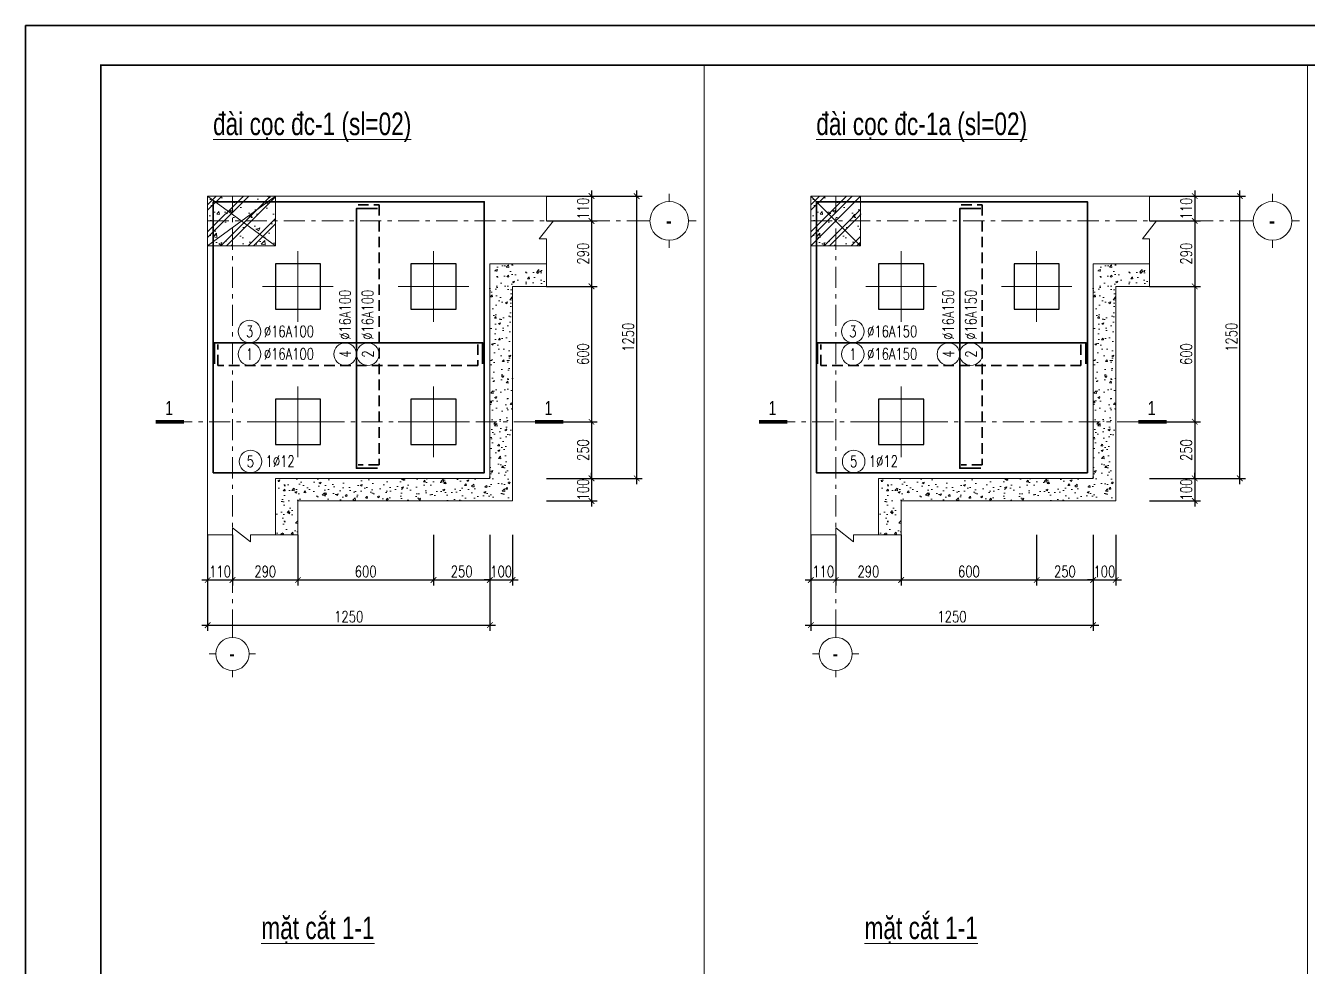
# Model space of a CAD drawing. Extents: x -2098986 to 943, y -1296280 to 73591.
# Drawn here: x -1671830 to -1649126, y -1073019 to -1056355 of the extents above; entities that cross this region are included whole.
import ezdxf
from ezdxf.enums import TextEntityAlignment as Align

# ---------------------------------------------------------------- set-up
doc = ezdxf.new("R2010")
doc.units = 0
doc.header["$LTSCALE"] = 150
doc.header["$PDMODE"] = 35
for name, pattern in [('_Tim', [9, 5, -1.5, 1, -1.5]), ('HIDDEN', [0.375, 0.25, -0.125]), ('HIDDEN2', [4.7625, 3.175, -1.5875])]:
    doc.linetypes.add(name, pattern=pattern)
doc.layers.get('0').update_dxf_attribs({"lineweight": 18})
doc.layers.get('Defpoints').update_dxf_attribs({"lineweight": 18})
for name, color, linetype, lineweight in [('05.Text', 253, 'Continuous', 18), ('11.Khung bo', 32, 'Continuous', 50), ('12.Khung', 36, 'Continuous', 25), ('LS-CAT', 30, 'Continuous', 20), ('LS-DIM', 251, 'Continuous', 13), ('LS-HATCH', 147, 'Continuous', 9), ('LS-TEXT', 60, 'Continuous', 20), ('LS-THAY', 7, 'Continuous', 20), ('LS-THEP', 3, 'Continuous', 35), ('LS-TRUC', 108, '_Tim', 9)]:
    doc.layers.add(name, color=color, linetype=linetype, lineweight=lineweight)
doc.layers.add('DIM', color=1, linetype='Continuous')
doc.layers.add('LS-COC', color=11, linetype='Continuous')
doc.layers.add('Tpl_Bound', color=1, linetype='Continuous', plot=False)
doc.styles.add('KCVN-LEADER', font='vnromadi.shx', dxfattribs={"width": 0.7, "height": 4})
doc.styles.add('vnsimpli', font='vnsimli.shx', dxfattribs={"width": 0.75})
doc.dimstyles.new('D25', dxfattribs={"dimscale": 0, "dimtxt": 200, "dimasz": 100, "dimexe": 100, "dimexo": 0, "dimgap": 50, "dimtad": 1, "dimdec": 0, "dimlfac": 0.25, "dimdsep": 46, "dimtxsty": 'vnsimpli', "dimblk1": 'ARCHTICK', "dimblk2": 'ARCHTICK', "dimsah": 1, "dimcen": 0, "dimdle": 100, "dimclrd": 256, "dimclre": 256, "dimclrt": 60, "dimadec": 0, "dimazin": 0, "dimtfac": 0.004, "dimtdec": 0, "dimtix": 1, "dimtmove": 2, "dimatfit": 3, "dimldrblk": 'ARCHTICK', "dimfxl": 1, "dimtolj": 1, "dimarcsym": 0})

# ---------------------------------------------------------------- blocks, each defined once
blk = doc.blocks.new('100')
at = {"layer": '11.Khung bo', "const_width": 26.7}
blk.add_lwpolyline([(1860913, -945240), (1860913, -916940), (1896063, -916940), (1896063, -945240)], close=True, dxfattribs=at)
blk.add_lwpolyline([(1860913, -945240), (1860913, -916940), (1896063, -916940), (1896063, -945240)], close=True, dxfattribs=at)
blk.add_lwpolyline([(1860913, -945240), (1860913, -916940), (1896063, -916940), (1896063, -945240)], close=True, dxfattribs=at)
at = {"layer": '12.Khung'}
blk.add_lwpolyline([(1901579, -945940), (1901579, -916240), (1859580, -916240), (1859580, -945940)], close=True, dxfattribs=at)
blk.add_lwpolyline([(1901579, -945940), (1901579, -916240), (1859580, -916240), (1859580, -945940)], close=True, dxfattribs=at)
blk.add_lwpolyline([(1901579, -945940), (1901579, -916240), (1859580, -916240), (1859580, -945940)], close=True, dxfattribs=at)
blk = doc.blocks.new('A$C287A59E2')
at = {"layer": 'LS-COC', "linetype": 'HIDDEN2', "ltscale": 0.04}
blk.add_lwpolyline([(0.75, 3.417), (3.417, 3.417), (3.417, 0.75), (0.75, 0.75)], close=True, dxfattribs=at)
at = {"layer": 'LS-TRUC', "linetype": '_Tim', "ltscale": 200}
for p, q in [((2.083, 0), (2.083, 4.167)), ((0, 2.083), (4.167, 2.083))]:
    blk.add_line(p, q, dxfattribs=at)
blk = doc.blocks.new('A$C0F04115F')
at = {"layer": 'LS-THAY'}
for p, q in [((-380, 380), (-380, 530)), ((-760, 0), (-910, 0)), ((0, 0), (150, 0)), ((-380, -380), (-380, -530))]:
    blk.add_line(p, q, dxfattribs=at)
blk.add_circle((-380, 0), 380, dxfattribs=at)
blk = doc.blocks.new('_ArchTick')
at = {"layer": 'DIM', "color": 0, "const_width": 0.15}
blk.add_lwpolyline([(-0.5, -0.5), (0.5, 0.5)], dxfattribs=at)
blk = doc.blocks.new('*D932')
at = {"layer": 'Defpoints', "color": 0, "transparency": 16777216}
for p in [(-1668606, -1065376), (-1668166, -1065376), (-1668166, -1066175)]:
    blk.add_point(p, dxfattribs=at)
at = {"layer": 'LS-DIM', "lineweight": -2, "transparency": 16777216}
for p, q in [((-1668606, -1065376), (-1668606, -1066275)), ((-1668166, -1065376), (-1668166, -1066275)), ((-1668706, -1066175), (-1668066, -1066175))]:
    blk.add_line(p, q, dxfattribs=at)
at = {"layer": 'LS-DIM', "lineweight": -2, "transparency": 16777216, "xscale": 100, "yscale": 100, "zscale": 100, "rotation": 180}
blk.add_blockref('_ArchTick', (-1668606, -1066175), dxfattribs=at)
at = {"layer": 'LS-DIM', "lineweight": -2, "transparency": 16777216, "xscale": 100, "yscale": 100, "zscale": 100}
blk.add_blockref('_ArchTick', (-1668166, -1066175), dxfattribs=at)
at = {"layer": 'LS-DIM', "color": 60, "transparency": 16777216, "insert": (-1668386, -1066025), "char_height": 200, "attachment_point": 5, "style": 'vnsimpli'}
blk.add_mtext('\\A1;110', dxfattribs=at)
blk = doc.blocks.new('*D933')
at = {"layer": 'Defpoints', "color": 0, "transparency": 16777216}
for p in [(-1668166, -1065376), (-1667006, -1065376), (-1667006, -1066175)]:
    blk.add_point(p, dxfattribs=at)
at = {"layer": 'LS-DIM', "lineweight": -2, "transparency": 16777216}
for p, q in [((-1668166, -1065376), (-1668166, -1066275)), ((-1667006, -1065376), (-1667006, -1066275)), ((-1668266, -1066175), (-1666906, -1066175))]:
    blk.add_line(p, q, dxfattribs=at)
at = {"layer": 'LS-DIM', "lineweight": -2, "transparency": 16777216, "xscale": 100, "yscale": 100, "zscale": 100, "rotation": 180}
blk.add_blockref('_ArchTick', (-1668166, -1066175), dxfattribs=at)
at = {"layer": 'LS-DIM', "lineweight": -2, "transparency": 16777216, "xscale": 100, "yscale": 100, "zscale": 100}
blk.add_blockref('_ArchTick', (-1667006, -1066175), dxfattribs=at)
at = {"layer": 'LS-DIM', "color": 60, "transparency": 16777216, "insert": (-1667586, -1066025), "char_height": 200, "attachment_point": 5, "style": 'vnsimpli'}
blk.add_mtext('\\A1;290', dxfattribs=at)
blk = doc.blocks.new('*D934')
at = {"layer": 'Defpoints', "color": 0, "transparency": 16777216}
for p in [(-1667006, -1065376), (-1664606, -1065376), (-1664606, -1066175)]:
    blk.add_point(p, dxfattribs=at)
at = {"layer": 'LS-DIM', "lineweight": -2, "transparency": 16777216}
for p, q in [((-1667006, -1065376), (-1667006, -1066275)), ((-1664606, -1065376), (-1664606, -1066275)), ((-1667106, -1066175), (-1664506, -1066175))]:
    blk.add_line(p, q, dxfattribs=at)
at = {"layer": 'LS-DIM', "lineweight": -2, "transparency": 16777216, "xscale": 100, "yscale": 100, "zscale": 100, "rotation": 180}
blk.add_blockref('_ArchTick', (-1667006, -1066175), dxfattribs=at)
at = {"layer": 'LS-DIM', "lineweight": -2, "transparency": 16777216, "xscale": 100, "yscale": 100, "zscale": 100}
blk.add_blockref('_ArchTick', (-1664606, -1066175), dxfattribs=at)
at = {"layer": 'LS-DIM', "color": 60, "transparency": 16777216, "insert": (-1665806, -1066025), "char_height": 200, "attachment_point": 5, "style": 'vnsimpli'}
blk.add_mtext('\\A1;600', dxfattribs=at)
blk = doc.blocks.new('*D935')
at = {"layer": 'Defpoints', "color": 0, "transparency": 16777216}
for p in [(-1664606, -1065376), (-1663606, -1065376), (-1663606, -1066175)]:
    blk.add_point(p, dxfattribs=at)
at = {"layer": 'LS-DIM', "lineweight": -2, "transparency": 16777216}
for p, q in [((-1664606, -1065376), (-1664606, -1066275)), ((-1663606, -1065376), (-1663606, -1066275)), ((-1664706, -1066175), (-1663506, -1066175))]:
    blk.add_line(p, q, dxfattribs=at)
at = {"layer": 'LS-DIM', "lineweight": -2, "transparency": 16777216, "xscale": 100, "yscale": 100, "zscale": 100, "rotation": 180}
blk.add_blockref('_ArchTick', (-1664606, -1066175), dxfattribs=at)
at = {"layer": 'LS-DIM', "lineweight": -2, "transparency": 16777216, "xscale": 100, "yscale": 100, "zscale": 100}
blk.add_blockref('_ArchTick', (-1663606, -1066175), dxfattribs=at)
at = {"layer": 'LS-DIM', "color": 60, "transparency": 16777216, "insert": (-1664106, -1066025), "char_height": 200, "attachment_point": 5, "style": 'vnsimpli'}
blk.add_mtext('\\A1;250', dxfattribs=at)
blk = doc.blocks.new('*D936')
at = {"layer": 'Defpoints', "color": 0, "transparency": 16777216}
for p in [(-1663606, -1065376), (-1663206, -1065376), (-1663206, -1066175)]:
    blk.add_point(p, dxfattribs=at)
at = {"layer": 'LS-DIM', "lineweight": -2, "transparency": 16777216}
for p, q in [((-1663606, -1065376), (-1663606, -1066275)), ((-1663206, -1065376), (-1663206, -1066275)), ((-1663606, -1066175), (-1663706, -1066175)), ((-1663606, -1066175), (-1663206, -1066175)), ((-1663206, -1066175), (-1663106, -1066175))]:
    blk.add_line(p, q, dxfattribs=at)
at = {"layer": 'LS-DIM', "lineweight": -2, "transparency": 16777216, "xscale": 100, "yscale": 100, "zscale": 100}
blk.add_blockref('_ArchTick', (-1663606, -1066175), dxfattribs=at)
at = {"layer": 'LS-DIM', "lineweight": -2, "transparency": 16777216, "xscale": 100, "yscale": 100, "zscale": 100, "rotation": 180}
blk.add_blockref('_ArchTick', (-1663206, -1066175), dxfattribs=at)
at = {"layer": 'LS-DIM', "color": 60, "transparency": 16777216, "insert": (-1663406, -1066025), "char_height": 200, "attachment_point": 5, "style": 'vnsimpli'}
blk.add_mtext('\\A1;100', dxfattribs=at)
blk = doc.blocks.new('*D937')
at = {"layer": 'Defpoints', "color": 0, "transparency": 16777216}
for p in [(-1668606, -1065376), (-1663606, -1065376), (-1663606, -1066975)]:
    blk.add_point(p, dxfattribs=at)
at = {"layer": 'LS-DIM', "lineweight": -2, "transparency": 16777216}
for p, q in [((-1668606, -1065376), (-1668606, -1067075)), ((-1663606, -1065376), (-1663606, -1067075)), ((-1668706, -1066975), (-1663506, -1066975))]:
    blk.add_line(p, q, dxfattribs=at)
at = {"layer": 'LS-DIM', "lineweight": -2, "transparency": 16777216, "xscale": 100, "yscale": 100, "zscale": 100, "rotation": 180}
blk.add_blockref('_ArchTick', (-1668606, -1066975), dxfattribs=at)
at = {"layer": 'LS-DIM', "lineweight": -2, "transparency": 16777216, "xscale": 100, "yscale": 100, "zscale": 100}
blk.add_blockref('_ArchTick', (-1663606, -1066975), dxfattribs=at)
at = {"layer": 'LS-DIM', "color": 60, "transparency": 16777216, "insert": (-1666106, -1066825), "char_height": 200, "attachment_point": 5, "style": 'vnsimpli'}
blk.add_mtext('\\A1;1250', dxfattribs=at)
blk = doc.blocks.new('*D938')
at = {"layer": 'Defpoints', "color": 0, "transparency": 16777216}
for p in [(-1662606, -1059375), (-1662606, -1059815), (-1661806, -1059815)]:
    blk.add_point(p, dxfattribs=at)
at = {"layer": 'LS-DIM', "lineweight": -2, "transparency": 16777216}
for p, q in [((-1661806, -1059275), (-1661806, -1059915)), ((-1662606, -1059375), (-1661706, -1059375)), ((-1662606, -1059815), (-1661706, -1059815))]:
    blk.add_line(p, q, dxfattribs=at)
at = {"layer": 'LS-DIM', "lineweight": -2, "transparency": 16777216, "xscale": 100, "yscale": 100, "zscale": 100}
for p, rotation in [((-1661806, -1059375), 90), ((-1661806, -1059815), 270)]:
    blk.add_blockref('_ArchTick', p, dxfattribs=dict(at, rotation=rotation))
at = {"layer": 'LS-DIM', "color": 60, "transparency": 16777216, "insert": (-1661956, -1059595), "char_height": 200, "attachment_point": 5, "rotation": 90, "style": 'vnsimpli'}
blk.add_mtext('\\A1;110', dxfattribs=at)
blk = doc.blocks.new('*D939')
at = {"layer": 'Defpoints', "color": 0, "transparency": 16777216}
for p in [(-1662606, -1059815), (-1662606, -1060975), (-1661806, -1060975)]:
    blk.add_point(p, dxfattribs=at)
at = {"layer": 'LS-DIM', "lineweight": -2, "transparency": 16777216}
for p, q in [((-1662606, -1059815), (-1661706, -1059815)), ((-1661806, -1059715), (-1661806, -1061075)), ((-1662606, -1060975), (-1661706, -1060975))]:
    blk.add_line(p, q, dxfattribs=at)
at = {"layer": 'LS-DIM', "lineweight": -2, "transparency": 16777216, "xscale": 100, "yscale": 100, "zscale": 100}
for p, rotation in [((-1661806, -1059815), 90), ((-1661806, -1060975), 270)]:
    blk.add_blockref('_ArchTick', p, dxfattribs=dict(at, rotation=rotation))
at = {"layer": 'LS-DIM', "color": 60, "transparency": 16777216, "insert": (-1661956, -1060395), "char_height": 200, "attachment_point": 5, "rotation": 90, "style": 'vnsimpli'}
blk.add_mtext('\\A1;290', dxfattribs=at)
blk = doc.blocks.new('*D940')
at = {"layer": 'Defpoints', "color": 0, "transparency": 16777216}
for p in [(-1662606, -1060975), (-1662606, -1063373), (-1661806, -1063373)]:
    blk.add_point(p, dxfattribs=at)
at = {"layer": 'LS-DIM', "lineweight": -2, "transparency": 16777216}
for p, q in [((-1661806, -1060875), (-1661806, -1063473)), ((-1662606, -1060975), (-1661706, -1060975)), ((-1662606, -1063373), (-1661706, -1063373))]:
    blk.add_line(p, q, dxfattribs=at)
at = {"layer": 'LS-DIM', "lineweight": -2, "transparency": 16777216, "xscale": 100, "yscale": 100, "zscale": 100}
for p, rotation in [((-1661806, -1060975), 90), ((-1661806, -1063373), 270)]:
    blk.add_blockref('_ArchTick', p, dxfattribs=dict(at, rotation=rotation))
at = {"layer": 'LS-DIM', "color": 60, "transparency": 16777216, "insert": (-1661956, -1062174), "char_height": 200, "attachment_point": 5, "rotation": 90, "style": 'vnsimpli'}
blk.add_mtext('\\A1;600', dxfattribs=at)
blk = doc.blocks.new('*D941')
at = {"layer": 'Defpoints', "color": 0, "transparency": 16777216}
for p in [(-1662606, -1063373), (-1662606, -1064375), (-1661806, -1064375)]:
    blk.add_point(p, dxfattribs=at)
at = {"layer": 'LS-DIM', "lineweight": -2, "transparency": 16777216}
for p, q in [((-1662606, -1063373), (-1661706, -1063373)), ((-1661806, -1063273), (-1661806, -1064475)), ((-1662606, -1064375), (-1661706, -1064375))]:
    blk.add_line(p, q, dxfattribs=at)
at = {"layer": 'LS-DIM', "lineweight": -2, "transparency": 16777216, "xscale": 100, "yscale": 100, "zscale": 100}
for p, rotation in [((-1661806, -1063373), 90), ((-1661806, -1064375), 270)]:
    blk.add_blockref('_ArchTick', p, dxfattribs=dict(at, rotation=rotation))
at = {"layer": 'LS-DIM', "color": 60, "transparency": 16777216, "insert": (-1661956, -1063874), "char_height": 200, "attachment_point": 5, "rotation": 90, "style": 'vnsimpli'}
blk.add_mtext('\\A1;250', dxfattribs=at)
blk = doc.blocks.new('*D942')
at = {"layer": 'Defpoints', "color": 0, "transparency": 16777216}
for p in [(-1662606, -1064375), (-1662606, -1064775), (-1661806, -1064775)]:
    blk.add_point(p, dxfattribs=at)
at = {"layer": 'LS-DIM', "lineweight": -2, "transparency": 16777216}
for p, q in [((-1661806, -1064375), (-1661806, -1064275)), ((-1662606, -1064375), (-1661706, -1064375)), ((-1661806, -1064375), (-1661806, -1064775)), ((-1662606, -1064775), (-1661706, -1064775)), ((-1661806, -1064775), (-1661806, -1064875))]:
    blk.add_line(p, q, dxfattribs=at)
at = {"layer": 'LS-DIM', "lineweight": -2, "transparency": 16777216, "xscale": 100, "yscale": 100, "zscale": 100}
for p, rotation in [((-1661806, -1064375), 270), ((-1661806, -1064775), 90)]:
    blk.add_blockref('_ArchTick', p, dxfattribs=dict(at, rotation=rotation))
at = {"layer": 'LS-DIM', "color": 60, "transparency": 16777216, "insert": (-1661956, -1064575), "char_height": 200, "attachment_point": 5, "rotation": 90, "style": 'vnsimpli'}
blk.add_mtext('\\A1;100', dxfattribs=at)
blk = doc.blocks.new('*D943')
at = {"layer": 'Defpoints', "color": 0, "transparency": 16777216}
for p in [(-1662606, -1059375), (-1661006, -1059375), (-1662606, -1064375)]:
    blk.add_point(p, dxfattribs=at)
at = {"layer": 'LS-DIM', "lineweight": -2, "transparency": 16777216}
for p, q in [((-1661006, -1064475), (-1661006, -1059275)), ((-1662606, -1059375), (-1660906, -1059375)), ((-1662606, -1064375), (-1660906, -1064375))]:
    blk.add_line(p, q, dxfattribs=at)
at = {"layer": 'LS-DIM', "lineweight": -2, "transparency": 16777216, "xscale": 100, "yscale": 100, "zscale": 100}
for p, rotation in [((-1661006, -1059375), 90), ((-1661006, -1064375), 270)]:
    blk.add_blockref('_ArchTick', p, dxfattribs=dict(at, rotation=rotation))
at = {"layer": 'LS-DIM', "color": 60, "transparency": 16777216, "insert": (-1661156, -1061875), "char_height": 200, "attachment_point": 5, "rotation": 90, "style": 'vnsimpli'}
blk.add_mtext('\\A1;1250', dxfattribs=at)
blk = doc.blocks.new('Ghichuthep3')
at = {"layer": 'LS-THAY'}
for centre in [(0, 200), (0, -200)]:
    blk.add_circle(centre, 200, dxfattribs=at)
at = {"layer": 'LS-TEXT', "style": 'vnsimpli', "width": 0.75}
for tag, p in [('SH2', (0, 200)), ('SH1', (0, -200))]:
    blk.add_attdef(tag, text='', height=200, dxfattribs=at).set_placement(p, align=Align.MIDDLE)
for tag, p in [('QCT2', (254, 103)), ('QCT1', (254, -297))]:
    blk.add_attdef(tag, p, '', height=200, dxfattribs=at)
blk = doc.blocks.new('Ghichuthep1')
at = {"layer": 'LS-THAY'}
blk.add_circle((0, 200), 200, dxfattribs=at)
at = {"layer": 'LS-TEXT', "style": 'vnsimpli', "width": 0.75}
blk.add_attdef('SH', text='', height=200, dxfattribs=at).set_placement((0, 200), align=Align.MIDDLE)
blk.add_attdef('QCT', (269, 103), '', height=200, dxfattribs=at)
blk = doc.blocks.new('*D955')
at = {"layer": 'Defpoints', "color": 0, "transparency": 16777216}
for p in [(-1657921, -1065376), (-1657481, -1065376), (-1657481, -1066175)]:
    blk.add_point(p, dxfattribs=at)
at = {"layer": 'LS-DIM', "lineweight": -2, "transparency": 16777216}
for p, q in [((-1657921, -1065376), (-1657921, -1066275)), ((-1657481, -1065376), (-1657481, -1066275)), ((-1658021, -1066175), (-1657381, -1066175))]:
    blk.add_line(p, q, dxfattribs=at)
at = {"layer": 'LS-DIM', "lineweight": -2, "transparency": 16777216, "xscale": 100, "yscale": 100, "zscale": 100, "rotation": 180}
blk.add_blockref('_ArchTick', (-1657921, -1066175), dxfattribs=at)
at = {"layer": 'LS-DIM', "lineweight": -2, "transparency": 16777216, "xscale": 100, "yscale": 100, "zscale": 100}
blk.add_blockref('_ArchTick', (-1657481, -1066175), dxfattribs=at)
at = {"layer": 'LS-DIM', "color": 60, "transparency": 16777216, "insert": (-1657701, -1066025), "char_height": 200, "attachment_point": 5, "style": 'vnsimpli'}
blk.add_mtext('\\A1;110', dxfattribs=at)
blk = doc.blocks.new('*D956')
at = {"layer": 'Defpoints', "color": 0, "transparency": 16777216}
for p in [(-1657481, -1065376), (-1656321, -1065376), (-1656321, -1066175)]:
    blk.add_point(p, dxfattribs=at)
at = {"layer": 'LS-DIM', "lineweight": -2, "transparency": 16777216}
for p, q in [((-1657481, -1065376), (-1657481, -1066275)), ((-1656321, -1065376), (-1656321, -1066275)), ((-1657581, -1066175), (-1656221, -1066175))]:
    blk.add_line(p, q, dxfattribs=at)
at = {"layer": 'LS-DIM', "lineweight": -2, "transparency": 16777216, "xscale": 100, "yscale": 100, "zscale": 100, "rotation": 180}
blk.add_blockref('_ArchTick', (-1657481, -1066175), dxfattribs=at)
at = {"layer": 'LS-DIM', "lineweight": -2, "transparency": 16777216, "xscale": 100, "yscale": 100, "zscale": 100}
blk.add_blockref('_ArchTick', (-1656321, -1066175), dxfattribs=at)
at = {"layer": 'LS-DIM', "color": 60, "transparency": 16777216, "insert": (-1656901, -1066025), "char_height": 200, "attachment_point": 5, "style": 'vnsimpli'}
blk.add_mtext('\\A1;290', dxfattribs=at)
blk = doc.blocks.new('*D957')
at = {"layer": 'Defpoints', "color": 0, "transparency": 16777216}
for p in [(-1656321, -1065376), (-1653921, -1065376), (-1653921, -1066175)]:
    blk.add_point(p, dxfattribs=at)
at = {"layer": 'LS-DIM', "lineweight": -2, "transparency": 16777216}
for p, q in [((-1656321, -1065376), (-1656321, -1066275)), ((-1653921, -1065376), (-1653921, -1066275)), ((-1656421, -1066175), (-1653821, -1066175))]:
    blk.add_line(p, q, dxfattribs=at)
at = {"layer": 'LS-DIM', "lineweight": -2, "transparency": 16777216, "xscale": 100, "yscale": 100, "zscale": 100, "rotation": 180}
blk.add_blockref('_ArchTick', (-1656321, -1066175), dxfattribs=at)
at = {"layer": 'LS-DIM', "lineweight": -2, "transparency": 16777216, "xscale": 100, "yscale": 100, "zscale": 100}
blk.add_blockref('_ArchTick', (-1653921, -1066175), dxfattribs=at)
at = {"layer": 'LS-DIM', "color": 60, "transparency": 16777216, "insert": (-1655121, -1066025), "char_height": 200, "attachment_point": 5, "style": 'vnsimpli'}
blk.add_mtext('\\A1;600', dxfattribs=at)
blk = doc.blocks.new('*D958')
at = {"layer": 'Defpoints', "color": 0, "transparency": 16777216}
for p in [(-1653921, -1065376), (-1652921, -1065376), (-1652921, -1066175)]:
    blk.add_point(p, dxfattribs=at)
at = {"layer": 'LS-DIM', "lineweight": -2, "transparency": 16777216}
for p, q in [((-1653921, -1065376), (-1653921, -1066275)), ((-1652921, -1065376), (-1652921, -1066275)), ((-1654021, -1066175), (-1652821, -1066175))]:
    blk.add_line(p, q, dxfattribs=at)
at = {"layer": 'LS-DIM', "lineweight": -2, "transparency": 16777216, "xscale": 100, "yscale": 100, "zscale": 100, "rotation": 180}
blk.add_blockref('_ArchTick', (-1653921, -1066175), dxfattribs=at)
at = {"layer": 'LS-DIM', "lineweight": -2, "transparency": 16777216, "xscale": 100, "yscale": 100, "zscale": 100}
blk.add_blockref('_ArchTick', (-1652921, -1066175), dxfattribs=at)
at = {"layer": 'LS-DIM', "color": 60, "transparency": 16777216, "insert": (-1653421, -1066025), "char_height": 200, "attachment_point": 5, "style": 'vnsimpli'}
blk.add_mtext('\\A1;250', dxfattribs=at)
blk = doc.blocks.new('*D959')
at = {"layer": 'Defpoints', "color": 0, "transparency": 16777216}
for p in [(-1652921, -1065376), (-1652521, -1065376), (-1652521, -1066175)]:
    blk.add_point(p, dxfattribs=at)
at = {"layer": 'LS-DIM', "lineweight": -2, "transparency": 16777216}
for p, q in [((-1652921, -1065376), (-1652921, -1066275)), ((-1652521, -1065376), (-1652521, -1066275)), ((-1652921, -1066175), (-1653021, -1066175)), ((-1652921, -1066175), (-1652521, -1066175)), ((-1652521, -1066175), (-1652421, -1066175))]:
    blk.add_line(p, q, dxfattribs=at)
at = {"layer": 'LS-DIM', "lineweight": -2, "transparency": 16777216, "xscale": 100, "yscale": 100, "zscale": 100}
blk.add_blockref('_ArchTick', (-1652921, -1066175), dxfattribs=at)
at = {"layer": 'LS-DIM', "lineweight": -2, "transparency": 16777216, "xscale": 100, "yscale": 100, "zscale": 100, "rotation": 180}
blk.add_blockref('_ArchTick', (-1652521, -1066175), dxfattribs=at)
at = {"layer": 'LS-DIM', "color": 60, "transparency": 16777216, "insert": (-1652721, -1066025), "char_height": 200, "attachment_point": 5, "style": 'vnsimpli'}
blk.add_mtext('\\A1;100', dxfattribs=at)
blk = doc.blocks.new('*D960')
at = {"layer": 'Defpoints', "color": 0, "transparency": 16777216}
for p in [(-1657921, -1065376), (-1652921, -1065376), (-1652921, -1066975)]:
    blk.add_point(p, dxfattribs=at)
at = {"layer": 'LS-DIM', "lineweight": -2, "transparency": 16777216}
for p, q in [((-1657921, -1065376), (-1657921, -1067075)), ((-1652921, -1065376), (-1652921, -1067075)), ((-1658021, -1066975), (-1652821, -1066975))]:
    blk.add_line(p, q, dxfattribs=at)
at = {"layer": 'LS-DIM', "lineweight": -2, "transparency": 16777216, "xscale": 100, "yscale": 100, "zscale": 100, "rotation": 180}
blk.add_blockref('_ArchTick', (-1657921, -1066975), dxfattribs=at)
at = {"layer": 'LS-DIM', "lineweight": -2, "transparency": 16777216, "xscale": 100, "yscale": 100, "zscale": 100}
blk.add_blockref('_ArchTick', (-1652921, -1066975), dxfattribs=at)
at = {"layer": 'LS-DIM', "color": 60, "transparency": 16777216, "insert": (-1655421, -1066825), "char_height": 200, "attachment_point": 5, "style": 'vnsimpli'}
blk.add_mtext('\\A1;1250', dxfattribs=at)
blk = doc.blocks.new('*D961')
at = {"layer": 'Defpoints', "color": 0, "transparency": 16777216}
for p in [(-1651921, -1059375), (-1651921, -1059815), (-1651121, -1059815)]:
    blk.add_point(p, dxfattribs=at)
at = {"layer": 'LS-DIM', "lineweight": -2, "transparency": 16777216}
for p, q in [((-1651121, -1059275), (-1651121, -1059915)), ((-1651921, -1059375), (-1651021, -1059375)), ((-1651921, -1059815), (-1651021, -1059815))]:
    blk.add_line(p, q, dxfattribs=at)
at = {"layer": 'LS-DIM', "lineweight": -2, "transparency": 16777216, "xscale": 100, "yscale": 100, "zscale": 100}
for p, rotation in [((-1651121, -1059375), 90), ((-1651121, -1059815), 270)]:
    blk.add_blockref('_ArchTick', p, dxfattribs=dict(at, rotation=rotation))
at = {"layer": 'LS-DIM', "color": 60, "transparency": 16777216, "insert": (-1651271, -1059595), "char_height": 200, "attachment_point": 5, "rotation": 90, "style": 'vnsimpli'}
blk.add_mtext('\\A1;110', dxfattribs=at)
blk = doc.blocks.new('*D962')
at = {"layer": 'Defpoints', "color": 0, "transparency": 16777216}
for p in [(-1651921, -1059815), (-1651921, -1060975), (-1651121, -1060975)]:
    blk.add_point(p, dxfattribs=at)
at = {"layer": 'LS-DIM', "lineweight": -2, "transparency": 16777216}
for p, q in [((-1651921, -1059815), (-1651021, -1059815)), ((-1651121, -1059715), (-1651121, -1061075)), ((-1651921, -1060975), (-1651021, -1060975))]:
    blk.add_line(p, q, dxfattribs=at)
at = {"layer": 'LS-DIM', "lineweight": -2, "transparency": 16777216, "xscale": 100, "yscale": 100, "zscale": 100}
for p, rotation in [((-1651121, -1059815), 90), ((-1651121, -1060975), 270)]:
    blk.add_blockref('_ArchTick', p, dxfattribs=dict(at, rotation=rotation))
at = {"layer": 'LS-DIM', "color": 60, "transparency": 16777216, "insert": (-1651271, -1060395), "char_height": 200, "attachment_point": 5, "rotation": 90, "style": 'vnsimpli'}
blk.add_mtext('\\A1;290', dxfattribs=at)
blk = doc.blocks.new('*D963')
at = {"layer": 'Defpoints', "color": 0, "transparency": 16777216}
for p in [(-1651921, -1060975), (-1651921, -1063373), (-1651121, -1063373)]:
    blk.add_point(p, dxfattribs=at)
at = {"layer": 'LS-DIM', "lineweight": -2, "transparency": 16777216}
for p, q in [((-1651121, -1060875), (-1651121, -1063473)), ((-1651921, -1060975), (-1651021, -1060975)), ((-1651921, -1063373), (-1651021, -1063373))]:
    blk.add_line(p, q, dxfattribs=at)
at = {"layer": 'LS-DIM', "lineweight": -2, "transparency": 16777216, "xscale": 100, "yscale": 100, "zscale": 100}
for p, rotation in [((-1651121, -1060975), 90), ((-1651121, -1063373), 270)]:
    blk.add_blockref('_ArchTick', p, dxfattribs=dict(at, rotation=rotation))
at = {"layer": 'LS-DIM', "color": 60, "transparency": 16777216, "insert": (-1651271, -1062174), "char_height": 200, "attachment_point": 5, "rotation": 90, "style": 'vnsimpli'}
blk.add_mtext('\\A1;600', dxfattribs=at)
blk = doc.blocks.new('*D964')
at = {"layer": 'Defpoints', "color": 0, "transparency": 16777216}
for p in [(-1651921, -1063373), (-1651921, -1064375), (-1651121, -1064375)]:
    blk.add_point(p, dxfattribs=at)
at = {"layer": 'LS-DIM', "lineweight": -2, "transparency": 16777216}
for p, q in [((-1651921, -1063373), (-1651021, -1063373)), ((-1651121, -1063273), (-1651121, -1064475)), ((-1651921, -1064375), (-1651021, -1064375))]:
    blk.add_line(p, q, dxfattribs=at)
at = {"layer": 'LS-DIM', "lineweight": -2, "transparency": 16777216, "xscale": 100, "yscale": 100, "zscale": 100}
for p, rotation in [((-1651121, -1063373), 90), ((-1651121, -1064375), 270)]:
    blk.add_blockref('_ArchTick', p, dxfattribs=dict(at, rotation=rotation))
at = {"layer": 'LS-DIM', "color": 60, "transparency": 16777216, "insert": (-1651271, -1063874), "char_height": 200, "attachment_point": 5, "rotation": 90, "style": 'vnsimpli'}
blk.add_mtext('\\A1;250', dxfattribs=at)
blk = doc.blocks.new('*D965')
at = {"layer": 'Defpoints', "color": 0, "transparency": 16777216}
for p in [(-1651921, -1064375), (-1651921, -1064775), (-1651121, -1064775)]:
    blk.add_point(p, dxfattribs=at)
at = {"layer": 'LS-DIM', "lineweight": -2, "transparency": 16777216}
for p, q in [((-1651121, -1064375), (-1651121, -1064275)), ((-1651921, -1064375), (-1651021, -1064375)), ((-1651121, -1064375), (-1651121, -1064775)), ((-1651921, -1064775), (-1651021, -1064775)), ((-1651121, -1064775), (-1651121, -1064875))]:
    blk.add_line(p, q, dxfattribs=at)
at = {"layer": 'LS-DIM', "lineweight": -2, "transparency": 16777216, "xscale": 100, "yscale": 100, "zscale": 100}
for p, rotation in [((-1651121, -1064375), 270), ((-1651121, -1064775), 90)]:
    blk.add_blockref('_ArchTick', p, dxfattribs=dict(at, rotation=rotation))
at = {"layer": 'LS-DIM', "color": 60, "transparency": 16777216, "insert": (-1651271, -1064575), "char_height": 200, "attachment_point": 5, "rotation": 90, "style": 'vnsimpli'}
blk.add_mtext('\\A1;100', dxfattribs=at)
blk = doc.blocks.new('*D966')
at = {"layer": 'Defpoints', "color": 0, "transparency": 16777216}
for p in [(-1651921, -1059375), (-1650321, -1059375), (-1651921, -1064375)]:
    blk.add_point(p, dxfattribs=at)
at = {"layer": 'LS-DIM', "lineweight": -2, "transparency": 16777216}
for p, q in [((-1650321, -1064475), (-1650321, -1059275)), ((-1651921, -1059375), (-1650221, -1059375)), ((-1651921, -1064375), (-1650221, -1064375))]:
    blk.add_line(p, q, dxfattribs=at)
at = {"layer": 'LS-DIM', "lineweight": -2, "transparency": 16777216, "xscale": 100, "yscale": 100, "zscale": 100}
for p, rotation in [((-1650321, -1059375), 90), ((-1650321, -1064375), 270)]:
    blk.add_blockref('_ArchTick', p, dxfattribs=dict(at, rotation=rotation))
at = {"layer": 'LS-DIM', "color": 60, "transparency": 16777216, "insert": (-1650471, -1061875), "char_height": 200, "attachment_point": 5, "rotation": 90, "style": 'vnsimpli'}
blk.add_mtext('\\A1;1250', dxfattribs=at)

msp = doc.modelspace()

# ---------------------------------------------------------------- hatches: boundary and pattern name
at = {"layer": 'LS-HATCH'}
h = msp.add_hatch(dxfattribs=at)
h.set_pattern_fill('BT-01', color=256, scale=80, style=0, pattern_type=2)
h.set_pattern_definition([(50, (-518420.9, 1838385.83), (573.808146, -50.20171), [60, -660]), (355, (-518420.9, 1838385.8), (-111.00107, 601.75371), [48, -528]), (100.4514, (-518373.1, 1838381.64), (462.80751, 551.55163), [50.99215, -560.91369]), (46.1842, (-518420.9, 1838545.8), (853.79284, -132.41521), [90, -990]), (96.6356, (-518349.75, 1838534.8), (747.73016, 779.2943), [76.48823, -841.3704]), (351.1842, (-518420.9, 1838545.8), (747.72956, 779.29488), [72, -792]), (21, (-518340.9, 1838505.83), (477.52564, -322.09511), [60, -660]), (326, (-518340.9, 1838505.8), (194.65227, 580.12004), [48, -528]), (71.4514, (-518301.1, 1838479), (672.1781, 258.0244), [50.99215, -560.91369]), (37.5, (-518420.9, 1838385.83), (9.727884, 266.315083), [0, -521.6, 0, -536, 0, -530]), (7.5, (-518420.9, 1838385.83), (210.45563, 315.52937), [0, -305.6, 0, -509.6, 0, -202]), (327.5, (-518599.3, 1838385.83), (427.057949, -18.043897), [0, -200, 0, -624, 0, -828]), (317.5, (-518679.3, 1838385.83), (466.548935, 80.083986), [0, -260, 0, -414.4, 0, -588]), (45, (-518420.9, 1838385.83), (-240.416306, 240.416306), []), (45, (-518420.9, 1838483.83), (-240.416306, 240.416306), [])])
h.paths.add_polyline_path([(-1667406.4, -1059375.1), (-1667406.4, -1060255.1), (-1668606.4, -1060255.1), (-1668606.4, -1059375.1)])
h = msp.add_hatch(dxfattribs=at)
h.set_pattern_fill('BT-01', color=256, scale=80, style=0, pattern_type=2)
h.set_pattern_definition([(50, (-507735.57, 1838385.83), (573.808146, -50.20171), [60, -660]), (355, (-507735.6, 1838385.8), (-111.00107, 601.75371), [48, -528]), (100.4514, (-507687.76, 1838381.64), (462.80751, 551.55163), [50.99215, -560.91369]), (46.1842, (-507735.6, 1838545.8), (853.79284, -132.41521), [90, -990]), (96.6356, (-507664.4, 1838534.8), (747.73016, 779.2943), [76.48823, -841.3704]), (351.1842, (-507735.6, 1838545.8), (747.72956, 779.29488), [72, -792]), (21, (-507655.57, 1838505.83), (477.52564, -322.09511), [60, -660]), (326, (-507655.6, 1838505.8), (194.65227, 580.12004), [48, -528]), (71.4514, (-507615.8, 1838479), (672.1781, 258.0244), [50.99215, -560.91369]), (37.5, (-507735.57, 1838385.83), (9.727884, 266.315083), [0, -521.6, 0, -536, 0, -530]), (7.5, (-507735.57, 1838385.83), (210.45563, 315.52937), [0, -305.6, 0, -509.6, 0, -202]), (327.5, (-507913.97, 1838385.83), (427.057949, -18.043897), [0, -200, 0, -624, 0, -828]), (317.5, (-507993.97, 1838385.83), (466.548935, 80.083986), [0, -260, 0, -414.4, 0, -588]), (45, (-507735.57, 1838385.83), (-240.416306, 240.416306), []), (45, (-507735.57, 1838483.83), (-240.416306, 240.416306), [])])
h.paths.add_polyline_path([(-1657041.1, -1059375.1), (-1657041.1, -1060255.1), (-1657921.1, -1060255.1), (-1657921.1, -1059375.1)])
h = msp.add_hatch(dxfattribs=at)
h.set_pattern_fill('AR-CONC', color=256, scale=2, style=0)
h.set_pattern_definition([(50, (-1471303.16, -1425355.2), (364.36934, -31.87817), [38.1, -419.1]), (355, (-1471303.16, -1425355.2), (-70.48565, 382.1133), [30.48, -335.28]), (100.451, (-1471272.8, -1425357.85), (293.885, 350.23338), [32.38, -356.18]), (46.1842, (-1471303.16, -1425253.6), (542.1581, -84.08466), [57.15, -628.65]), (96.6356, (-1471258, -1425260.6), (474.8085, 494.8511), [48.57, -534.27]), (351.184, (-1471303.16, -1425253.6), (474.8092, 494.8502), [45.72, -502.92]), (21, (-1471252.36, -1425279), (303.22976, -204.53104), [38.1, -419.1]), (326, (-1471252.36, -1425279), (123.60406, 368.37593), [30.48, -335.28]), (71.4514, (-1471227.1, -1425296.04), (426.83298, 163.84572), [32.38, -356.18]), (37.5, (-1471303.16, -1425355.2), (6.177207, 169.110078), [0, -331.216, 0, -340.36, 0, -336.55]), (7.5, (-1471303.16, -1425355.2), (133.639325, 200.36115), [0, -194.056, 0, -323.596, 0, -128.27]), (327.5, (-1471416.45, -1425355.2), (271.18119, -11.45749), [0, -127, 0, -396.24, 0, -525.78]), (317.5, (-1471467.25, -1425355.2), (296.25836, 50.85298), [0, -165.1, 0, -263.144, 0, -373.38])])
h.paths.add_polyline_path([(-1663206.4, -1060975.1), (-1662606.4, -1060975.1), (-1662606.4, -1060575.1), (-1663606.4, -1060575.1), (-1663606.4, -1064375.1), (-1667406.4, -1064375.1), (-1667406.4, -1065375.1), (-1667006.4, -1065375.1), (-1667006.4, -1064775.1), (-1663206.4, -1064775.1)])
h = msp.add_hatch(dxfattribs=at)
h.set_pattern_fill('AR-CONC', color=256, scale=2, style=0)
h.set_pattern_definition([(50, (-1460617.83, -1425355.2), (364.36934, -31.87817), [38.1, -419.1]), (355, (-1460617.83, -1425355.2), (-70.48565, 382.1133), [30.48, -335.28]), (100.451, (-1460587.47, -1425357.85), (293.885, 350.23338), [32.38, -356.18]), (46.1842, (-1460617.83, -1425253.6), (542.1581, -84.08466), [57.15, -628.65]), (96.6356, (-1460572.65, -1425260.6), (474.8085, 494.8511), [48.57, -534.27]), (351.184, (-1460617.83, -1425253.6), (474.8092, 494.8502), [45.72, -502.92]), (21, (-1460567.03, -1425279), (303.22976, -204.53104), [38.1, -419.1]), (326, (-1460567.03, -1425279), (123.60406, 368.37593), [30.48, -335.28]), (71.4514, (-1460541.76, -1425296.04), (426.83298, 163.84572), [32.38, -356.18]), (37.5, (-1460617.83, -1425355.2), (6.177207, 169.110078), [0, -331.216, 0, -340.36, 0, -336.55]), (7.5, (-1460617.83, -1425355.2), (133.639325, 200.36115), [0, -194.056, 0, -323.596, 0, -128.27]), (327.5, (-1460731.12, -1425355.2), (271.18119, -11.45749), [0, -127, 0, -396.24, 0, -525.78]), (317.5, (-1460781.92, -1425355.2), (296.25836, 50.85298), [0, -165.1, 0, -263.144, 0, -373.38])])
h.paths.add_polyline_path([(-1652521.1, -1060975.1), (-1651921.1, -1060975.1), (-1651921.1, -1060575.1), (-1652921.1, -1060575.1), (-1652921.1, -1064375.1), (-1656721.1, -1064375.1), (-1656721.1, -1065375.1), (-1656321.1, -1065375.1), (-1656321.1, -1064775.1), (-1652521.1, -1064775.1)])

# ---------------------------------------------------------------- linework, layer by layer
at = {"layer": 'LS-CAT'}
for points in [[(-1667406.4, -1059375.1), (-1667406.4, -1060255.1), (-1668606.4, -1060255.1), (-1668606.4, -1059375.1)], [(-1657041.1, -1059375.1), (-1657041.1, -1060255.1), (-1657921.1, -1060255.1), (-1657921.1, -1059375.1)]]:
    msp.add_lwpolyline(points, close=True, dxfattribs=at)
at = {"layer": 'LS-DIM'}
for points in [[(-1662606.4, -1059375.1), (-1662606.4, -1059815.1), (-1662480.7, -1059815.1), (-1662733, -1060130.4), (-1662606.4, -1060130.4), (-1662606.4, -1060975.1)], [(-1651921.1, -1059375.1), (-1651921.1, -1059815.1), (-1651795.4, -1059815.1), (-1652047.7, -1060130.4), (-1651921.1, -1060130.4), (-1651921.1, -1060975.1)], [(-1668606.4, -1065375.1), (-1668164.1, -1065375.1), (-1668164.1, -1065249), (-1667848.8, -1065501.3), (-1667848.8, -1065375.1), (-1667006.4, -1065375.1)], [(-1657921.1, -1065375.1), (-1657478.8, -1065375.1), (-1657478.8, -1065249), (-1657163.4, -1065501.3), (-1657163.4, -1065375.1), (-1656321.1, -1065375.1)]]:
    msp.add_lwpolyline(points, dxfattribs=at)
for points in [[(-1663206.4, -1060975.1), (-1662606.4, -1060975.1), (-1662606.4, -1060575.1), (-1663606.4, -1060575.1), (-1663606.4, -1064375.1), (-1667406.4, -1064375.1), (-1667406.4, -1065375.1), (-1667006.4, -1065375.1), (-1667006.4, -1064775.1), (-1663206.4, -1064775.1)], [(-1652521.1, -1060975.1), (-1651921.1, -1060975.1), (-1651921.1, -1060575.1), (-1652921.1, -1060575.1), (-1652921.1, -1064375.1), (-1656721.1, -1064375.1), (-1656721.1, -1065375.1), (-1656321.1, -1065375.1), (-1656321.1, -1064775.1), (-1652521.1, -1064775.1)]]:
    msp.add_lwpolyline(points, close=True, dxfattribs=at)
at = {"layer": 'LS-HATCH'}
for p, q in [((-1667406.4, -1060255.1), (-1668606.4, -1059375.1)), ((-1667406.4, -1059375.1), (-1668606.4, -1060255.1)), ((-1657041.1, -1060255.1), (-1657921.1, -1059375.1)), ((-1657041.1, -1059375.1), (-1657921.1, -1060255.1))]:
    msp.add_line(p, q, dxfattribs=at)
at = {"layer": 'LS-TEXT', "const_width": 60}
for points in [[(-1669023.3, -1063373.2), (-1669523.8, -1063373.2)], [(-1662305.9, -1063373.2), (-1662806.4, -1063373.2)], [(-1658338, -1063373.2), (-1658838.5, -1063373.2)], [(-1651620.6, -1063373.2), (-1652121.1, -1063373.2)]]:
    msp.add_lwpolyline(points, dxfattribs=at)
at = {"layer": 'LS-THAY'}
for p, q in [((-1668606.4, -1059375.1), (-1662606.4, -1059375.1)), ((-1657921.1, -1059375.1), (-1651921.1, -1059375.1))]:
    msp.add_line(p, q, dxfattribs=at)
for points in [[(-1670496.5, -1057055.5), (-1659811.2, -1057055.5), (-1659811.2, -1081505.5), (-1670496.5, -1081505.5)], [(-1659811.2, -1057055.5), (-1649125.9, -1057055.5), (-1649125.9, -1081505.5), (-1659811.2, -1081505.5)]]:
    msp.add_lwpolyline(points, close=True, dxfattribs=at)
for points in [[(-1668606.4, -1059375.1), (-1668606.4, -1060575.1), (-1668606.4, -1064375.1), (-1668606.4, -1064375.1), (-1668606.4, -1065375.1)], [(-1657921.1, -1059375.1), (-1657921.1, -1060575.1), (-1657921.1, -1064375.1), (-1657921.1, -1064375.1), (-1657921.1, -1065375.1)], [(-1667406.4, -1065375.1), (-1667406.4, -1064375.1), (-1663606.4, -1064375.1), (-1663606.4, -1060575.1), (-1662606.4, -1060575.1)], [(-1656721.1, -1065375.1), (-1656721.1, -1064375.1), (-1652921.1, -1064375.1), (-1652921.1, -1060575.1), (-1651921.1, -1060575.1)]]:
    msp.add_lwpolyline(points, dxfattribs=at)
at = {"layer": 'LS-THEP'}
for points in [[(-1668506.4, -1059475.1), (-1663706.4, -1059475.1), (-1663706.4, -1064275.1), (-1668506.4, -1064275.1)], [(-1657821.1, -1059475.1), (-1653021.1, -1059475.1), (-1653021.1, -1064275.1), (-1657821.1, -1064275.1)]]:
    msp.add_lwpolyline(points, close=True, dxfattribs=at)
for points in [[(-1665597.7, -1059594.8), (-1665969.7, -1059594.8), (-1665969.7, -1064194.4), (-1665597.7, -1064194.4)], [(-1654912.4, -1059594.8), (-1655284.4, -1059594.8), (-1655284.4, -1064194.4), (-1654912.4, -1064194.4)], [(-1663735.1, -1062346.1), (-1663735.1, -1061974.2), (-1668486.8, -1061974.2), (-1668486.8, -1062346.1)], [(-1653049.7, -1062346.1), (-1653049.7, -1061974.2), (-1657801.4, -1061974.2), (-1657801.4, -1062346.1)]]:
    msp.add_lwpolyline(points, dxfattribs=at)
at = {"layer": 'LS-THEP', "linetype": 'HIDDEN', "ltscale": 5}
for points in [[(-1665941.7, -1059531.9), (-1665569.7, -1059531.9), (-1665569.7, -1064132.7), (-1665941.7, -1064132.7)], [(-1655256.3, -1059531.9), (-1654884.4, -1059531.9), (-1654884.4, -1064132.7), (-1655256.3, -1064132.7)], [(-1663821.3, -1062002.2), (-1663821.3, -1062374.2), (-1668426.8, -1062374.2), (-1668426.8, -1062002.2)], [(-1653135.9, -1062002.2), (-1653135.9, -1062374.2), (-1657741.5, -1062374.2), (-1657741.5, -1062002.2)]]:
    msp.add_lwpolyline(points, dxfattribs=at)
at = {"layer": 'LS-TRUC', "ltscale": 0.5}
for p, q in [((-1668166.4, -1067075.1), (-1668166.4, -1059375.1)), ((-1657481.1, -1067075.1), (-1657481.1, -1059375.1)), ((-1668606.4, -1059815.1), (-1660906.4, -1059815.1)), ((-1657921.1, -1059815.1), (-1650221.1, -1059815.1)), ((-1662806.4, -1063373.2), (-1669023.3, -1063373.2)), ((-1652121.1, -1063373.2), (-1658338, -1063373.2))]:
    msp.add_line(p, q, dxfattribs=at)
at = {"layer": 'Tpl_Bound', "color": 1}
msp.add_lwpolyline([(-1671829.9, -1086055.5), (-1671829.9, -1056355.5), (-1629829.9, -1056355.5), (-1629829.9, -1086055.5)], close=True, dxfattribs=at)

# ---------------------------------------------------------------- block references
at = {"rotation": 90}
for p, values in [((-1665969.7, -1062174.2), {'SH1': '2', 'QCT1': '`16A100', 'SH2': '4', 'QCT2': '`16A100'}), ((-1655284.4, -1062174.2), {'SH1': '2', 'QCT1': '`16A150', 'SH2': '4', 'QCT2': '`16A150'})]:
    msp.add_blockref('Ghichuthep3', p, dxfattribs=at).add_auto_attribs(values)
for name, p, values in [('Ghichuthep3', (-1667862.7, -1061974.2), {'SH1': '1', 'QCT1': '`16A100', 'SH2': '3', 'QCT2': '`16A100'}), ('Ghichuthep3', (-1657177.4, -1061974.2), {'SH1': '1', 'QCT1': '`16A150', 'SH2': '3', 'QCT2': '`16A150'}), ('Ghichuthep1', (-1667847.3, -1064275.1), {'QCT': '1`12', 'SH': '5'}), ('Ghichuthep1', (-1657162, -1064275.1), {'QCT': '1`12', 'SH': '5'})]:
    msp.add_blockref(name, p).add_auto_attribs(values)
at = {"layer": '05.Text', "xscale": 1.000009185772931, "yscale": 1.000009185772931, "zscale": 1.000009185772931}
msp.add_blockref('100', (-3531426.6, -140107), dxfattribs=at)
at = {"layer": 'LS-COC', "xscale": -300, "yscale": 300, "zscale": 300}
for p in [(-1666381.4, -1061600.1), (-1663981.4, -1061600.1), (-1655696.1, -1061600.1), (-1653296.1, -1061600.1), (-1666381.4, -1063998.2), (-1663981.4, -1063998.2), (-1655696.1, -1063998.2)]:
    msp.add_blockref('A$C287A59E2', p, dxfattribs=at)
at = {"layer": 'LS-THAY'}
for p, xscale, yscale, zscale in [((-1660085.4, -1059815.1), 0.9018855998292565, 0.9018855998292565, 0.9018855998292565), ((-1649400.1, -1059815.1), 0.9018855998292565, 0.9018855998292565, 0.9018855998292565), ((-1667872.5, -1067485), 0.7730448000365868, 0.7730448000365868, 0.7730448000365868), ((-1657187.2, -1067485), 0.7730448000365868, 0.7730448000365868, 0.7730448000365868)]:
    msp.add_blockref('A$C0F04115F', p, dxfattribs=dict(at, xscale=xscale, yscale=yscale, zscale=zscale))

# ---------------------------------------------------------------- texts
at = {"layer": 'LS-TEXT', "style": 'KCVN-LEADER', "width": 0.75}
for s, p in [('%%U®µi cäc ®c-1 (sl=02)', (-1668509.8, -1058295.1)), ('%%U®µi cäc ®c-1a (sl=02)', (-1657824.5, -1058295.1)), ('%%UmÆt c¾t 1-1', (-1667655.3, -1072536.5)), ('%%UmÆt c¾t 1-1', (-1656970, -1072536.5))]:
    msp.add_text(s, height=400, dxfattribs=at).set_placement(p)
at = {"layer": 'LS-TEXT', "style": 'KCVN-LEADER', "width": 0.7}
for height, p in [(350, (-1660436.8, -1059804.5)), (350, (-1649751.5, -1059804.5)), (300, (-1668173.8, -1067475.8)), (300, (-1657488.4, -1067475.8))]:
    msp.add_text('-', height=height, dxfattribs=at).set_placement(p, align=Align.MIDDLE_CENTER)
at = {"layer": 'LS-TEXT', "style": 'KCVN-LEADER', "width": 0.75}
for p in [(-1669286.7, -1063254.7), (-1662569.3, -1063254.7), (-1658601.3, -1063254.7), (-1651884, -1063254.7)]:
    msp.add_text('1', height=250, dxfattribs=at).set_placement(p, align=Align.CENTER)

# ---------------------------------------------------------------- dimensions: what is measured, and where the dimension line sits
at = {"layer": 'LS-DIM'}
for base, p1, p2, picture, middle in [((-1661806.4, -1059815.1), (-1662606.4, -1059375.1), (-1662606.4, -1059815.1), '*D938', (-1661956.4, -1059595.1)), ((-1661006.4, -1059375.1), (-1662606.4, -1064375.1), (-1662606.4, -1059375.1), '*D943', (-1661156.4, -1061875.1)), ((-1651121.1, -1059815.1), (-1651921.1, -1059375.1), (-1651921.1, -1059815.1), '*D961', (-1651271.1, -1059595.1)), ((-1650321.1, -1059375.1), (-1651921.1, -1064375.1), (-1651921.1, -1059375.1), '*D966', (-1650471.1, -1061875.1)), ((-1661806.4, -1060975.1), (-1662606.4, -1059815.1), (-1662606.4, -1060975.1), '*D939', (-1661956.4, -1060395.1)), ((-1651121.1, -1060975.1), (-1651921.1, -1059815.1), (-1651921.1, -1060975.1), '*D962', (-1651271.1, -1060395.1)), ((-1661806.4, -1063373.2), (-1662606.4, -1060975.1), (-1662606.4, -1063373.2), '*D940', (-1661956.4, -1062174.2)), ((-1651121.1, -1063373.2), (-1651921.1, -1060975.1), (-1651921.1, -1063373.2), '*D963', (-1651271.1, -1062174.2)), ((-1661806.4, -1064375.1), (-1662606.4, -1063373.2), (-1662606.4, -1064375.1), '*D941', (-1661956.4, -1063874.2)), ((-1651121.1, -1064375.1), (-1651921.1, -1063373.2), (-1651921.1, -1064375.1), '*D964', (-1651271.1, -1063874.2)), ((-1661806.4, -1064775.1), (-1662606.4, -1064375.1), (-1662606.4, -1064775.1), '*D942', (-1661956.4, -1064575.1)), ((-1651121.1, -1064775.1), (-1651921.1, -1064375.1), (-1651921.1, -1064775.1), '*D965', (-1651271.1, -1064575.1))]:
    dim = msp.add_linear_dim(base=base, p1=p1, p2=p2, angle=90, dimstyle='D25', override={"dimscale": 1, "dimfxl": 100}, dxfattribs=at)
    dim.commit()
    dim.dimension.update_dxf_attribs({"geometry": picture, "text_midpoint": middle})
for base, p1, p2, picture, middle in [((-1668166.4, -1066175.1), (-1668606.4, -1065376.1), (-1668166.4, -1065376.1), '*D932', (-1668386.4, -1066025.1)), ((-1663606.4, -1066975.1), (-1668606.4, -1065376.1), (-1663606.4, -1065376.1), '*D937', (-1666106.4, -1066825.1)), ((-1667006.4, -1066175.1), (-1668166.4, -1065376.1), (-1667006.4, -1065376.1), '*D933', (-1667586.4, -1066025.1)), ((-1664606.4, -1066175.1), (-1667006.4, -1065376.1), (-1664606.4, -1065376.1), '*D934', (-1665806.4, -1066025.1)), ((-1663606.4, -1066175.1), (-1664606.4, -1065376.1), (-1663606.4, -1065376.1), '*D935', (-1664106.4, -1066025.1)), ((-1663206.4, -1066175.1), (-1663606.4, -1065376.1), (-1663206.4, -1065376.1), '*D936', (-1663406.4, -1066025.1)), ((-1657481.1, -1066175.1), (-1657921.1, -1065376.1), (-1657481.1, -1065376.1), '*D955', (-1657701.1, -1066025.1)), ((-1652921.1, -1066975.1), (-1657921.1, -1065376.1), (-1652921.1, -1065376.1), '*D960', (-1655421.1, -1066825.1)), ((-1656321.1, -1066175.1), (-1657481.1, -1065376.1), (-1656321.1, -1065376.1), '*D956', (-1656901.1, -1066025.1)), ((-1653921.1, -1066175.1), (-1656321.1, -1065376.1), (-1653921.1, -1065376.1), '*D957', (-1655121.1, -1066025.1)), ((-1652921.1, -1066175.1), (-1653921.1, -1065376.1), (-1652921.1, -1065376.1), '*D958', (-1653421.1, -1066025.1)), ((-1652521.1, -1066175.1), (-1652921.1, -1065376.1), (-1652521.1, -1065376.1), '*D959', (-1652721.1, -1066025.1))]:
    dim = msp.add_linear_dim(base=base, p1=p1, p2=p2, dimstyle='D25', override={"dimscale": 1}, dxfattribs=at)
    dim.commit()
    dim.dimension.update_dxf_attribs({"geometry": picture, "text_midpoint": middle})

doc.saveas('drawing.dxf')
